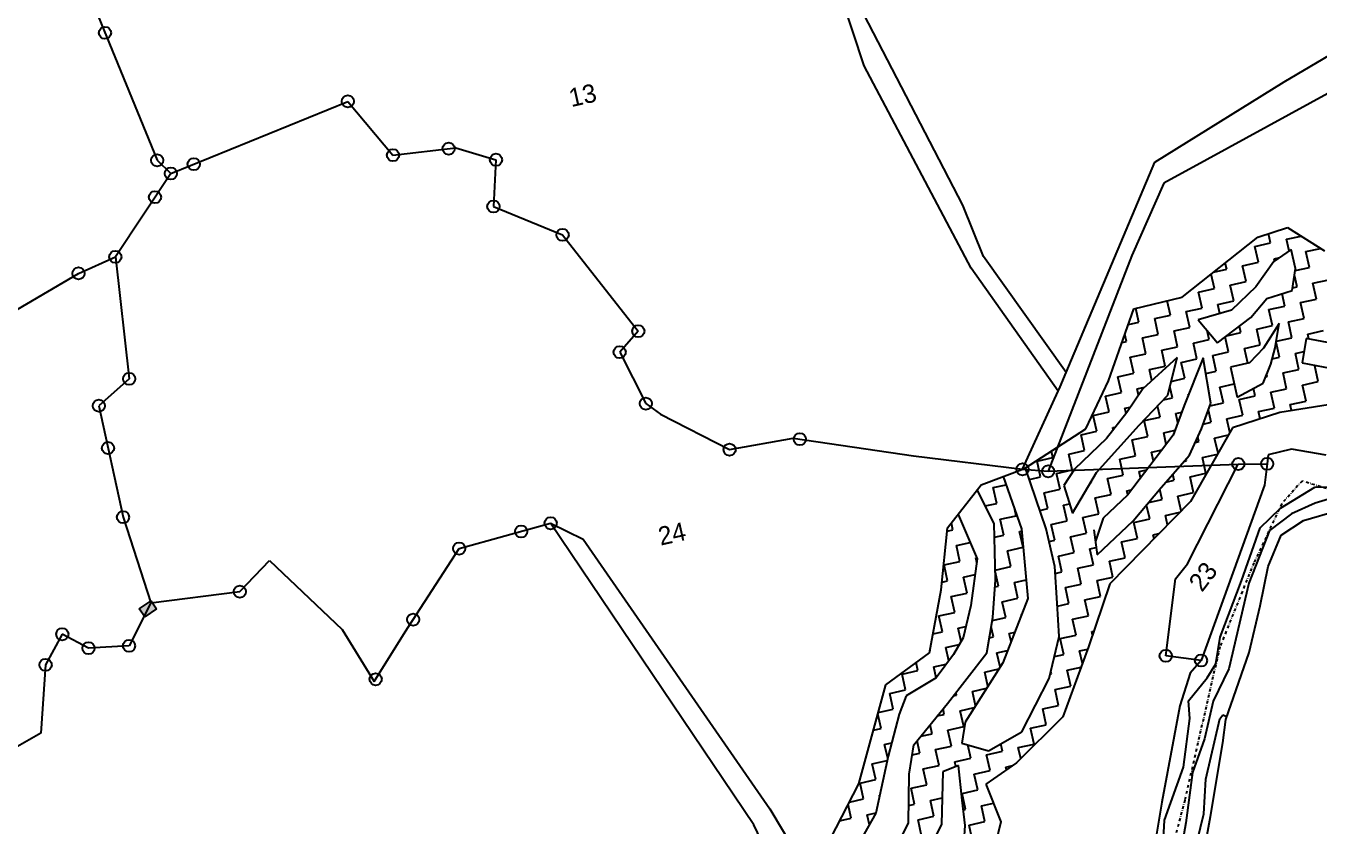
# Model space of a CAD drawing. Header units: metres. Extents: x 308144 to 311379, y 1932438 to 1934417.
# Drawn here: x 308990 to 309641, y 1933510 to 1933913 of the extents above; entities that cross this region are included whole.
import ezdxf

# ---------------------------------------------------------------- set-up
doc = ezdxf.new("R2010")
doc.units = ezdxf.units.M
doc.header["$LTSCALE"] = 0.3
doc.linetypes.add('DASHDOT', pattern=[1, 0.5, -0.25, 0, -0.25])
doc.layers.get('0').update_dxf_attribs({"linetype": 'CONTINUOUS'})
for name, color, linetype in [('LINE_WATER', 4, 'CONTINUOUS'), ('POLY_HATCH', 12, 'CONTINUOUS'), ('POLY_PARCEL', 6, 'CONTINUOUS'), ('POLY_ROAD', 30, 'CONTINUOUS'), ('POLY_WATER', 4, 'CONTINUOUS'), ('TEXT_PARCEL', 7, 'CONTINUOUS'), ('V_BOUND_STREAM_LINE', 7, 'DASHDOT')]:
    doc.layers.add(name, color=color, linetype=linetype)
doc.styles.get("Standard").update_dxf_attribs({"font": ''})
doc.styles.get('Standard').set_extended_font_data('Kruti Dev 050')

msp = doc.modelspace()

# ---------------------------------------------------------------- hatches: boundary and pattern name
msp.add_hatch(color=256).paths.add_polyline_path([(309056.18, 1933619.13), (309053.4, 1933623.23), (309047.48, 1933619.21), (309050.26, 1933615.12)])

# ---------------------------------------------------------------- linework, layer by layer
for p, q in [((309047.48, 1933619.21), (309053.4, 1933623.23)), ((309050.26, 1933615.12), (309047.48, 1933619.21)), ((309056.18, 1933619.13), (309050.26, 1933615.12)), ((309053.4, 1933623.23), (309056.18, 1933619.13))]:
    msp.add_line(p, q)
for centre in [(309030.24, 1933909.11), (309152.38, 1933874.6), (309203.16, 1933850.79), (309056.49, 1933844.92), (309074.89, 1933843.02), (309175.14, 1933847.52), (309226.96, 1933845.21), (309063.34, 1933838.31), (309055.4, 1933826.37), (309225.66, 1933821.68), (309260.47, 1933807.43), (309035.45, 1933796.35), (309016.88, 1933788.01), (309298.56, 1933758.95), (309289.2, 1933748.32), (309042.37, 1933734.97), (309027.12, 1933721.41), (309302.35, 1933722.46), (309031.75, 1933700.12), (309379.81, 1933704.58), (309344.51, 1933699.32), (309491.82, 1933689.4), (309504.81, 1933688.4), (309600.45, 1933692.05), (309614.93, 1933692.16), (309039.32, 1933665.28), (309254.46, 1933662.25), (309239.61, 1933658.13), (309208.44, 1933649.5), (309098.09, 1933627.83), (309185.33, 1933613.75), (309008.75, 1933606.38), (309021.91, 1933599.42), (309042.34, 1933600.53), (309000.36, 1933591.01), (309563.93, 1933595.54), (309581.7, 1933593.21), (309166.42, 1933583.72)]:
    msp.add_circle(centre, 3.06)
at = {"layer": 'LINE_WATER'}
for p, q in [((309621.64, 1933669.91), (309639, 1933680.45)), ((309639, 1933680.45), (309653.3, 1933680.7)), ((309639.05, 1933672.3), (309627.27, 1933666.95)), ((309647.5, 1933674.85), (309639.05, 1933672.3)), ((309611.43, 1933660.01), (309621.64, 1933669.91)), ((309627.27, 1933666.95), (309616.14, 1933658.67)), ((309602.04, 1933633.21), (309611.43, 1933660.01)), ((309616.14, 1933658.67), (309605.73, 1933632.09)), ((309591.39, 1933604.96), (309602.04, 1933633.21)), ((309605.73, 1933632.09), (309595.72, 1933588.97)), ((309589.12, 1933591.48), (309591.39, 1933604.96)), ((309584.7, 1933584.53), (309589.12, 1933591.48)), ((309595.72, 1933588.97), (309587.83, 1933572.78)), ((309575.41, 1933572.91), (309584.7, 1933584.53)), ((309576.12, 1933563.94), (309575.41, 1933572.91)), ((309587.83, 1933572.78), (309583.35, 1933553.82)), ((309572.93, 1933539.49), (309576.12, 1933563.94)), ((309584.09, 1933533.46), (309591.19, 1933563.81)), ((309591.19, 1933563.81), (309592.63, 1933565.85)), ((309592.63, 1933565.85), (309594.59, 1933564.93)), ((309583.35, 1933553.82), (309577.41, 1933536.75)), ((309563.38, 1933512.79), (309572.93, 1933539.49)), ((309577.41, 1933536.75), (309574.05, 1933511.45)), ((309583.14, 1933516), (309584.09, 1933533.46)), ((309579.78, 1933502.26), (309583.14, 1933516)), ((309562.75, 1933503.66), (309563.38, 1933512.79)), ((309574.05, 1933511.45), (309571.59, 1933497.2))]:
    msp.add_line(p, q, dxfattribs=at)
at = {"layer": 'POLY_HATCH'}
for p, q in [((309610.33, 1933806.32), (309625.2, 1933811.1)), ((309625.2, 1933811.1), (309643.78, 1933799.33)), ((309572.16, 1933776.06), (309610.33, 1933806.32)), ((309618.28, 1933793.91), (309609.24, 1933781.19)), ((309627.01, 1933800.02), (309618.28, 1933793.91)), ((309629.17, 1933790.41), (309627.01, 1933800.02)), ((309627.48, 1933779.34), (309629.17, 1933790.41)), ((309609.24, 1933781.19), (309596.98, 1933769.54)), ((309547.88, 1933770.15), (309572.16, 1933776.06)), ((309606.74, 1933765.78), (309614.72, 1933775.29)), ((309614.72, 1933775.29), (309627.48, 1933779.34)), ((309535.19, 1933734), (309547.88, 1933770.15)), ((309596.98, 1933769.54), (309580.25, 1933764.61)), ((309580.25, 1933764.61), (309589.96, 1933753.12)), ((309589.96, 1933753.12), (309606.74, 1933765.78)), ((309621.04, 1933762.79), (309613.19, 1933750.43)), ((309619.06, 1933750.57), (309621.04, 1933762.79)), ((309634.52, 1933755.21), (309632.54, 1933742.98)), ((309656.05, 1933751.19), (309634.52, 1933755.21)), ((309613.19, 1933750.43), (309606.03, 1933742.94)), ((309616.76, 1933742.4), (309619.06, 1933750.57)), ((309569.65, 1933745.6), (309552.37, 1933729.85)), ((309564.95, 1933726.73), (309569.65, 1933745.6)), ((309582.73, 1933745.56), (309573.27, 1933721.46)), ((309586.67, 1933722.67), (309582.73, 1933745.56)), ((309606.03, 1933742.94), (309596.49, 1933740.8)), ((309613.03, 1933732.72), (309616.76, 1933742.4)), ((309632.54, 1933742.98), (309646.71, 1933740.26)), ((309596.49, 1933740.8), (309599.88, 1933725.66)), ((309523.71, 1933709.72), (309535.19, 1933734)), ((309552.37, 1933729.85), (309544.33, 1933717.95)), ((309599.88, 1933725.66), (309613.03, 1933732.72)), ((309550.5, 1933711.61), (309564.95, 1933726.73)), ((309581.84, 1933709.71), (309586.67, 1933722.67)), ((309657.33, 1933723.69), (309621.38, 1933718.06)), ((309544.33, 1933717.95), (309534.16, 1933704.98)), ((309573.27, 1933721.46), (309567.69, 1933706.54)), ((309621.38, 1933718.06), (309597.51, 1933710.31)), ((309492.9, 1933689.79), (309523.71, 1933709.72)), ((309529.08, 1933687.8), (309550.5, 1933711.61)), ((309575.88, 1933696.49), (309581.84, 1933709.71)), ((309597.51, 1933710.31), (309576.33, 1933673.23)), ((309534.16, 1933704.98), (309518.01, 1933689.48)), ((309567.69, 1933706.54), (309544.7, 1933676.45)), ((309561.68, 1933680.25), (309575.88, 1933696.49)), ((309503.83, 1933659.45), (309493.32, 1933690.06)), ((309471.07, 1933681.53), (309492.9, 1933689.79)), ((309482.21, 1933685.74), (309491.31, 1933659.49)), ((309518.01, 1933689.48), (309512.73, 1933681.18)), ((309517.03, 1933667.28), (309529.08, 1933687.8)), ((309454.17, 1933659.89), (309471.07, 1933681.53)), ((309477.64, 1933662.11), (309469.09, 1933679)), ((309512.73, 1933681.18), (309517.03, 1933667.28)), ((309547.61, 1933663.43), (309561.68, 1933680.25)), ((309544.7, 1933676.45), (309532.45, 1933664.79)), ((309576.33, 1933673.23), (309535.83, 1933631.83)), ((309459.47, 1933666.68), (309469.12, 1933644.29)), ((309532.45, 1933664.79), (309528.56, 1933653.17)), ((309450.99, 1933628.77), (309454.17, 1933659.89)), ((309477.96, 1933647.97), (309477.64, 1933662.11)), ((309491.31, 1933659.49), (309494.61, 1933624.41)), ((309508.07, 1933640.5), (309503.83, 1933659.45)), ((309527.8, 1933659), (309529.45, 1933646.3)), ((309529.45, 1933646.3), (309547.61, 1933663.43)), ((309469.12, 1933644.29), (309465.84, 1933620.82)), ((309478.28, 1933633.83), (309477.96, 1933647.97)), ((309509.36, 1933622.03), (309508.07, 1933640.5)), ((309476.87, 1933614.76), (309478.28, 1933633.83)), ((309535.83, 1933631.83), (309525.08, 1933599.99)), ((309445.04, 1933597.04), (309450.99, 1933628.77)), ((309465.84, 1933620.82), (309462.07, 1933604.62)), ((309494.61, 1933624.41), (309481.95, 1933592.02)), ((309510.29, 1933605.18), (309509.36, 1933622.03)), ((309474, 1933597.06), (309476.87, 1933614.76)), ((309462.07, 1933604.62), (309457.15, 1933596.13)), ((309505.32, 1933584.18), (309510.29, 1933605.18)), ((309525.08, 1933599.99), (309512.18, 1933564.76)), ((309423.02, 1933581.01), (309445.04, 1933597.04)), ((309457.15, 1933596.13), (309448.37, 1933584.51)), ((309454.11, 1933571.58), (309474, 1933597.06)), ((309481.95, 1933592.02), (309463.03, 1933562.21)), ((309409.53, 1933531.17), (309423.02, 1933581.01)), ((309448.37, 1933584.51), (309433.34, 1933575.46)), ((309491.45, 1933557.2), (309505.32, 1933584.18)), ((309433.34, 1933575.46), (309429.74, 1933566.12)), ((309437.16, 1933550.73), (309454.11, 1933571.58)), ((309429.74, 1933566.12), (309424.23, 1933544.99)), ((309463.03, 1933562.21), (309461.42, 1933551.61)), ((309512.18, 1933564.76), (309488.84, 1933541.68)), ((309474.79, 1933547.78), (309491.45, 1933557.2)), ((309434.77, 1933535.99), (309437.16, 1933550.73)), ((309461.42, 1933551.61), (309474.79, 1933547.78)), ((309424.23, 1933544.99), (309418.13, 1933516.34)), ((309459.61, 1933540.28), (309451.74, 1933537.2)), ((309461.52, 1933522.94), (309459.61, 1933540.28)), ((309488.84, 1933541.68), (309473.36, 1933530.98)), ((309434.57, 1933511.5), (309434.77, 1933535.99)), ((309451.74, 1933537.2), (309451.08, 1933510.73)), ((309392.34, 1933497.89), (309409.53, 1933531.17)), ((309473.36, 1933530.98), (309481, 1933511.94)), ((309463.07, 1933510.12), (309461.52, 1933522.94)), ((309418.13, 1933516.34), (309409.96, 1933502.01)), ((309425.92, 1933494.21), (309434.57, 1933511.5)), ((309451.08, 1933510.73), (309442.05, 1933492.26)), ((309461.43, 1933488.04), (309463.07, 1933510.12)), ((309481, 1933511.94), (309469.65, 1933465.48))]:
    msp.add_line(p, q, dxfattribs=at)
at = {"layer": 'POLY_HATCH', "linetype": 'Continuous'}
for p, q in [((309616.7, 1933803.36), (309615.66, 1933808.03)), ((309608.74, 1933801.58), (309616.7, 1933803.36)), ((309610.52, 1933793.63), (309608.74, 1933801.58)), ((309624.66, 1933805.15), (309632.01, 1933806.79)), ((309625.97, 1933799.29), (309624.66, 1933805.15)), ((309634.4, 1933798.97), (309641.76, 1933800.61)), ((309618.48, 1933795.41), (309621.32, 1933796.04)), ((309618.74, 1933794.24), (309618.48, 1933795.41)), ((309636.18, 1933791.01), (309634.4, 1933798.97)), ((309588.43, 1933780.32), (309586.79, 1933787.66)), ((309587.94, 1933788.57), (309594.61, 1933790.06)), ((309594.61, 1933790.06), (309593.89, 1933793.29)), ((309602.57, 1933791.84), (309610.52, 1933793.63)), ((309604.35, 1933783.89), (309602.57, 1933791.84)), ((309629.01, 1933789.41), (309636.18, 1933791.01)), ((309596.39, 1933782.11), (309604.35, 1933783.89)), ((309598.17, 1933774.15), (309596.39, 1933782.11)), ((309612.31, 1933785.67), (309612.44, 1933785.7)), ((309612.33, 1933785.55), (309612.31, 1933785.67)), ((309627.7, 1933780.76), (309630, 1933781.27)), ((309630, 1933781.27), (309628.68, 1933787.19)), ((309637.96, 1933783.05), (309645.92, 1933784.83)), ((309639.74, 1933775.09), (309637.96, 1933783.05)), ((309580.47, 1933778.54), (309588.43, 1933780.32)), ((309582.25, 1933770.58), (309580.47, 1933778.54)), ((309623.83, 1933771.53), (309622.44, 1933777.74)), ((309631.78, 1933773.31), (309639.74, 1933775.09)), ((309550.42, 1933763.46), (309548.87, 1933770.39)), ((309566.34, 1933767.02), (309564.72, 1933774.25)), ((309574.29, 1933768.8), (309582.25, 1933770.58)), ((309576.08, 1933760.85), (309574.29, 1933768.8)), ((309590.21, 1933772.37), (309598.17, 1933774.15)), ((309591.22, 1933767.84), (309590.21, 1933772.37)), ((309615.87, 1933769.75), (309623.83, 1933771.53)), ((309617.65, 1933761.79), (309615.87, 1933769.75)), ((309633.57, 1933765.35), (309631.78, 1933773.31)), ((309545.11, 1933762.27), (309550.42, 1933763.46)), ((309558.38, 1933765.24), (309566.34, 1933767.02)), ((309560.16, 1933757.28), (309558.38, 1933765.24)), ((309601.73, 1933758.23), (309601.01, 1933761.46)), ((309609.69, 1933760.01), (309617.65, 1933761.79)), ((309625.61, 1933763.57), (309633.57, 1933765.35)), ((309627.39, 1933755.61), (309625.61, 1933763.57)), ((309544.24, 1933753.72), (309543.41, 1933757.43)), ((309552.2, 1933755.5), (309560.16, 1933757.28)), ((309553.98, 1933747.54), (309552.2, 1933755.5)), ((309568.12, 1933759.06), (309576.08, 1933760.85)), ((309569.9, 1933751.11), (309568.12, 1933759.06)), ((309585.82, 1933754.67), (309584.79, 1933759.23)), ((309595.55, 1933748.49), (309593.86, 1933756.06)), ((309594.63, 1933756.64), (309601.73, 1933758.23)), ((309611.47, 1933752.05), (309609.69, 1933760.01)), ((309619.59, 1933753.87), (309627.39, 1933755.61)), ((309635.35, 1933757.4), (309643.3, 1933759.18)), ((309635.89, 1933754.95), (309635.35, 1933757.4)), ((309541.93, 1933753.2), (309544.24, 1933753.72)), ((309561.94, 1933749.33), (309569.9, 1933751.11)), ((309563.72, 1933741.37), (309561.94, 1933749.33)), ((309577.86, 1933752.89), (309585.82, 1933754.67)), ((309579.64, 1933744.93), (309577.86, 1933752.89)), ((309587.6, 1933746.71), (309595.55, 1933748.49)), ((309603.51, 1933750.27), (309611.47, 1933752.05)), ((309605.2, 1933742.75), (309603.51, 1933750.27)), ((309621.21, 1933745.88), (309619.52, 1933753.43)), ((309629.17, 1933747.66), (309633.46, 1933748.62)), ((309546.02, 1933745.76), (309553.98, 1933747.54)), ((309547.8, 1933737.81), (309546.02, 1933745.76)), ((309571.68, 1933743.15), (309579.64, 1933744.93)), ((309573.46, 1933735.19), (309571.68, 1933743.15)), ((309589.38, 1933738.75), (309587.6, 1933746.71)), ((309617.5, 1933745.05), (309621.21, 1933745.88)), ((309630.95, 1933739.7), (309629.17, 1933747.66)), ((309539.85, 1933736.02), (309547.8, 1933737.81)), ((309541.63, 1933728.07), (309539.85, 1933736.02)), ((309555.76, 1933739.59), (309563.72, 1933741.37)), ((309557, 1933734.07), (309555.76, 1933739.59)), ((309584.11, 1933737.57), (309589.38, 1933738.75)), ((309614.28, 1933735.97), (309615.03, 1933736.14)), ((309615.03, 1933736.14), (309614.78, 1933737.26)), ((309622.99, 1933737.92), (309630.95, 1933739.7)), ((309624.77, 1933729.96), (309622.99, 1933737.92)), ((309638.91, 1933741.48), (309639.58, 1933741.63)), ((309640.69, 1933733.52), (309638.91, 1933741.48)), ((309549.59, 1933729.85), (309553.27, 1933730.67)), ((309550.28, 1933726.76), (309549.59, 1933729.85)), ((309567.28, 1933725.45), (309566.03, 1933731.05)), ((309566.68, 1933733.67), (309573.46, 1933735.19)), ((309591.16, 1933730.79), (309598.36, 1933732.41)), ((309592.94, 1933722.83), (309591.16, 1933730.79)), ((309608.86, 1933726.4), (309608.04, 1933730.04)), ((309616.81, 1933728.18), (309624.77, 1933729.96)), ((309632.73, 1933731.74), (309640.69, 1933733.52)), ((309634.51, 1933723.78), (309632.73, 1933731.74)), ((309533.67, 1933726.28), (309541.63, 1933728.07)), ((309535.45, 1933718.33), (309533.67, 1933726.28)), ((309562.77, 1933724.44), (309567.28, 1933725.45)), ((309575.24, 1933727.23), (309575.56, 1933727.3)), ((309575.35, 1933726.76), (309575.24, 1933727.23)), ((309586.16, 1933721.32), (309592.94, 1933722.83)), ((309600.9, 1933724.62), (309608.86, 1933726.4)), ((309602.68, 1933716.66), (309600.9, 1933724.62)), ((309618.6, 1933720.22), (309616.81, 1933728.18)), ((309626.55, 1933722), (309634.51, 1933723.78)), ((309527.49, 1933716.55), (309535.45, 1933718.33)), ((309529.27, 1933708.59), (309527.49, 1933716.55)), ((309543.41, 1933720.11), (309546.21, 1933720.73)), ((309543.99, 1933717.52), (309543.41, 1933720.11)), ((309561.11, 1933715.71), (309559.84, 1933721.37)), ((309569.06, 1933717.49), (309572.03, 1933718.16)), ((309570.08, 1933712.94), (309569.06, 1933717.49)), ((309586.76, 1933713.1), (309585.39, 1933719.24)), ((309594.72, 1933714.88), (309602.68, 1933716.66)), ((309610.64, 1933718.44), (309618.6, 1933720.22)), ((309611.44, 1933714.83), (309610.64, 1933718.44)), ((309627.23, 1933718.98), (309626.55, 1933722)), ((309537.23, 1933710.37), (309538.63, 1933710.68)), ((309537.49, 1933709.23), (309537.23, 1933710.37)), ((309553.15, 1933713.93), (309561.11, 1933715.71)), ((309554.93, 1933705.97), (309553.15, 1933713.93)), ((309582.77, 1933712.2), (309586.76, 1933713.1)), ((309596.24, 1933708.08), (309594.72, 1933714.88)), ((309521.31, 1933706.81), (309529.27, 1933708.59)), ((309523.1, 1933698.85), (309521.31, 1933706.81)), ((309546.97, 1933704.19), (309554.93, 1933705.97)), ((309548.75, 1933696.23), (309546.97, 1933704.19)), ((309562.89, 1933707.75), (309568.62, 1933709.04)), ((309564.18, 1933701.96), (309562.89, 1933707.75)), ((309578.79, 1933702.96), (309580.58, 1933703.36)), ((309580.58, 1933703.36), (309580.05, 1933705.74)), ((309588.54, 1933705.14), (309595.44, 1933706.68)), ((309590.24, 1933697.57), (309588.54, 1933705.14)), ((309507.18, 1933695.29), (309506.45, 1933698.55)), ((309515.14, 1933697.07), (309523.1, 1933698.85)), ((309516.92, 1933689.11), (309515.14, 1933697.07)), ((309556.71, 1933698.01), (309562.09, 1933699.22)), ((309557.72, 1933693.49), (309556.71, 1933698.01)), ((309582.37, 1933695.4), (309589.96, 1933697.1)), ((309499.22, 1933693.5), (309507.18, 1933695.29)), ((309501, 1933685.55), (309499.22, 1933693.5)), ((309540.79, 1933694.45), (309548.75, 1933696.23)), ((309542.57, 1933686.49), (309540.79, 1933694.45)), ((309573.11, 1933693.33), (309574.41, 1933693.62)), ((309574.41, 1933693.62), (309574.19, 1933694.57)), ((309584.15, 1933687.44), (309582.37, 1933695.4)), ((309495.31, 1933684.27), (309501, 1933685.55)), ((309508.96, 1933687.33), (309516.92, 1933689.11)), ((309510.74, 1933679.37), (309508.96, 1933687.33)), ((309526.66, 1933682.93), (309526.54, 1933683.47)), ((309534.62, 1933684.71), (309542.57, 1933686.49)), ((309536.4, 1933676.75), (309534.62, 1933684.71)), ((309550.53, 1933688.27), (309554.39, 1933689.14)), ((309551.26, 1933685.03), (309550.53, 1933688.27)), ((309564.04, 1933682.94), (309568.23, 1933683.88)), ((309568.23, 1933683.88), (309567.54, 1933686.95)), ((309576.19, 1933685.66), (309584.15, 1933687.44)), ((309577.97, 1933677.7), (309576.19, 1933685.66)), ((309477.13, 1933680.2), (309483.62, 1933681.66)), ((309478.91, 1933672.25), (309477.13, 1933680.2)), ((309502.78, 1933677.59), (309510.74, 1933679.37)), ((309504.56, 1933669.63), (309502.78, 1933677.59)), ((309526.15, 1933682.82), (309526.66, 1933682.93)), ((309544.35, 1933678.53), (309546.7, 1933679.06)), ((309544.79, 1933676.57), (309544.35, 1933678.53)), ((309562.05, 1933674.14), (309560.9, 1933679.31)), ((309570.01, 1933675.92), (309577.97, 1933677.7)), ((309473.16, 1933670.96), (309478.91, 1933672.25)), ((309512.52, 1933671.41), (309515.55, 1933672.09)), ((309514.3, 1933663.45), (309512.52, 1933671.41)), ((309528.44, 1933674.97), (309536.4, 1933676.75)), ((309530.22, 1933667.01), (309528.44, 1933674.97)), ((309555.87, 1933664.4), (309554.3, 1933671.43)), ((309555.31, 1933672.63), (309562.05, 1933674.14)), ((309571.68, 1933668.47), (309570.01, 1933675.92)), ((309480.69, 1933664.29), (309488.65, 1933666.07)), ((309482.47, 1933656.33), (309480.69, 1933664.29)), ((309488.65, 1933666.07), (309487.95, 1933669.18)), ((309500.64, 1933668.75), (309504.56, 1933669.63)), ((309522.26, 1933665.23), (309530.22, 1933667.01)), ((309524.04, 1933657.28), (309522.26, 1933665.23)), ((309547.92, 1933662.62), (309555.87, 1933664.4)), ((309563.83, 1933666.18), (309571, 1933667.78)), ((309564.88, 1933661.52), (309563.83, 1933666.18)), ((309454.01, 1933658.32), (309456.81, 1933658.94)), ((309456.81, 1933658.94), (309456.06, 1933662.31)), ((309490.43, 1933658.11), (309491.42, 1933658.33)), ((309492.18, 1933650.29), (309490.43, 1933658.11)), ((309506.34, 1933661.67), (309514.3, 1933663.45)), ((309508.13, 1933653.71), (309506.34, 1933661.67)), ((309516.08, 1933655.49), (309524.04, 1933657.28)), ((309549.7, 1933654.66), (309547.92, 1933662.62)), ((309458.59, 1933650.99), (309465.56, 1933652.55)), ((309460.38, 1933643.03), (309458.59, 1933650.99)), ((309477.8, 1933655.28), (309482.47, 1933656.33)), ((309505.26, 1933653.07), (309508.13, 1933653.71)), ((309517.86, 1933647.54), (309516.08, 1933655.49)), ((309541.74, 1933652.88), (309549.7, 1933654.66)), ((309543.52, 1933644.92), (309541.74, 1933652.88)), ((309557.66, 1933656.44), (309560.53, 1933657.08)), ((309558.07, 1933654.57), (309557.66, 1933656.44)), ((309468.33, 1933644.81), (309468.85, 1933644.92)), ((309468.86, 1933642.45), (309468.33, 1933644.81)), ((309484.25, 1933648.37), (309492.19, 1933650.15)), ((309486.03, 1933640.41), (309484.25, 1933648.37)), ((309509.91, 1933645.76), (309517.86, 1933647.54)), ((309511.69, 1933637.8), (309509.91, 1933645.76)), ((309525.82, 1933649.32), (309528.97, 1933650.02)), ((309527.6, 1933641.36), (309525.82, 1933649.32)), ((309535.56, 1933643.14), (309543.52, 1933644.92)), ((309452.42, 1933641.25), (309460.38, 1933643.03)), ((309454.2, 1933633.29), (309452.42, 1933641.25)), ((309478.17, 1933638.65), (309486.03, 1933640.41)), ((309479.85, 1933630.67), (309478.19, 1933638.12)), ((309508.32, 1933637.04), (309511.69, 1933637.8)), ((309519.65, 1933639.58), (309527.6, 1933641.36)), ((309521.43, 1933631.62), (309519.65, 1933639.58)), ((309537.34, 1933635.18), (309535.56, 1933643.14)), ((309451.39, 1933632.66), (309454.2, 1933633.29)), ((309462.16, 1933635.07), (309468.01, 1933636.38)), ((309463.94, 1933627.11), (309462.16, 1933635.07)), ((309487.81, 1933632.45), (309493.73, 1933633.78)), ((309489.59, 1933624.5), (309487.81, 1933632.45)), ((309513.47, 1933629.84), (309521.43, 1933631.62)), ((309529.38, 1933633.4), (309537.34, 1933635.18)), ((309531.17, 1933625.44), (309529.38, 1933633.4)), ((309455.98, 1933625.33), (309463.94, 1933627.11)), ((309457.76, 1933617.37), (309455.98, 1933625.33)), ((309478.02, 1933630.26), (309479.85, 1933630.67)), ((309515.25, 1933621.88), (309513.47, 1933629.84)), ((309523.21, 1933623.66), (309531.17, 1933625.44)), ((309481.63, 1933622.71), (309489.59, 1933624.5)), ((309483.42, 1933614.76), (309481.63, 1933622.71)), ((309509.44, 1933620.58), (309515.25, 1933621.88)), ((309524.99, 1933615.7), (309523.21, 1933623.66)), ((309449.8, 1933615.59), (309457.76, 1933617.37)), ((309451.58, 1933607.63), (309449.8, 1933615.59)), ((309476.62, 1933613.24), (309483.42, 1933614.76)), ((309491.37, 1933616.54), (309491.55, 1933616.58)), ((309491.43, 1933616.28), (309491.37, 1933616.54)), ((309517.03, 1933613.92), (309524.99, 1933615.7)), ((309518.81, 1933605.96), (309517.03, 1933613.92)), ((309446.83, 1933606.57), (309451.58, 1933607.63)), ((309459.54, 1933609.41), (309463.39, 1933610.27)), ((309461.02, 1933602.81), (309459.54, 1933609.41)), ((309477.24, 1933605.02), (309476.11, 1933610.07)), ((309485.2, 1933606.8), (309487.97, 1933607.42)), ((309486.12, 1933602.68), (309485.2, 1933606.8)), ((309510.85, 1933604.18), (309518.81, 1933605.96)), ((309526.77, 1933607.74), (309527.77, 1933607.97)), ((309527.14, 1933606.09), (309526.77, 1933607.74)), ((309453.36, 1933599.67), (309460.07, 1933601.17)), ((309454.84, 1933593.08), (309453.36, 1933599.67)), ((309475.22, 1933604.56), (309477.24, 1933605.02)), ((309512.63, 1933596.22), (309510.85, 1933604.18)), ((309520.59, 1933598.01), (309524.69, 1933598.92)), ((309445.2, 1933597.85), (309445.4, 1933597.89)), ((309445.4, 1933597.89), (309445.3, 1933598.38)), ((309479.02, 1933597.06), (309484.39, 1933598.26)), ((309480.62, 1933589.92), (309479.02, 1933597.06)), ((309507.92, 1933595.17), (309512.63, 1933596.22)), ((309522.02, 1933591.63), (309520.59, 1933598.01)), ((309431.27, 1933586.37), (309439.23, 1933588.15)), ((309433.05, 1933578.41), (309431.27, 1933586.37)), ((309439.23, 1933588.15), (309438.33, 1933592.15)), ((309447.19, 1933589.93), (309453.54, 1933591.36)), ((309448.39, 1933584.53), (309447.19, 1933589.93)), ((309472.84, 1933587.32), (309479.98, 1933588.92)), ((309474.44, 1933580.18), (309472.84, 1933587.32)), ((309505.84, 1933586.35), (309506.46, 1933586.48)), ((309506.46, 1933586.48), (309506.17, 1933587.76)), ((309514.41, 1933588.27), (309521.35, 1933589.82)), ((309516.2, 1933580.31), (309514.41, 1933588.27)), ((309441.01, 1933580.2), (309441.33, 1933580.27)), ((309441.03, 1933580.09), (309441.01, 1933580.2)), ((309508.24, 1933578.53), (309516.2, 1933580.31)), ((309425.09, 1933576.63), (309433.05, 1933578.41)), ((309426.87, 1933568.68), (309425.09, 1933576.63)), ((309457.13, 1933575.45), (309458.71, 1933575.8)), ((309458.71, 1933575.8), (309458.42, 1933577.1)), ((309466.66, 1933577.58), (309473.8, 1933579.18)), ((309468.26, 1933570.45), (309466.66, 1933577.58)), ((309510.02, 1933570.57), (309508.24, 1933578.53)), ((309420.7, 1933558.94), (309419.04, 1933566.32)), ((309419.22, 1933566.96), (309426.87, 1933568.68)), ((309452.53, 1933566.06), (309451.9, 1933568.86)), ((309460.49, 1933567.84), (309467.62, 1933569.44)), ((309462.27, 1933559.88), (309460.49, 1933567.84)), ((309502.06, 1933568.79), (309510.02, 1933570.57)), ((309503.84, 1933560.83), (309502.06, 1933568.79)), ((309446.35, 1933556.32), (309445.35, 1933560.8)), ((309448.98, 1933565.26), (309452.53, 1933566.06)), ((309454.31, 1933558.1), (309462.27, 1933559.88)), ((309495.88, 1933559.05), (309503.84, 1933560.83)), ((309416.81, 1933558.07), (309420.7, 1933558.94)), ((309440.67, 1933555.05), (309446.35, 1933556.32)), ((309456.09, 1933550.14), (309454.31, 1933558.1)), ((309497.66, 1933551.09), (309495.88, 1933559.05)), ((309414.4, 1933549.17), (309414.52, 1933549.2)), ((309414.52, 1933549.2), (309414.47, 1933549.42)), ((309422.48, 1933550.98), (309425.99, 1933551.76)), ((309424.03, 1933544.05), (309422.48, 1933550.98)), ((309440.17, 1933546.58), (309438.8, 1933552.74)), ((309448.13, 1933548.36), (309456.09, 1933550.14)), ((309449.91, 1933540.4), (309448.13, 1933548.36)), ((309465.83, 1933543.97), (309464.3, 1933550.79)), ((309473.79, 1933545.75), (309481.75, 1933547.53)), ((309481.75, 1933547.53), (309480.92, 1933551.24)), ((309489.71, 1933549.31), (309497.66, 1933551.09)), ((309490.95, 1933543.77), (309489.71, 1933549.31)), ((309416.3, 1933541.24), (309423.78, 1933542.91)), ((309418.08, 1933533.28), (309416.3, 1933541.24)), ((309436.35, 1933545.73), (309440.17, 1933546.58)), ((309441.96, 1933538.62), (309449.91, 1933540.4)), ((309457.87, 1933542.18), (309465.83, 1933543.97)), ((309458.4, 1933539.81), (309457.87, 1933542.18)), ((309475.57, 1933537.79), (309473.79, 1933545.75)), ((309483.53, 1933539.57), (309486.86, 1933540.31)), ((309443.74, 1933530.66), (309441.96, 1933538.62)), ((309467.61, 1933536.01), (309475.57, 1933537.79)), ((309469.39, 1933528.05), (309467.61, 1933536.01)), ((309483.83, 1933538.22), (309483.53, 1933539.57)), ((309410.12, 1933531.5), (309418.08, 1933533.28)), ((309411.9, 1933523.54), (309410.12, 1933531.5)), ((309435.78, 1933528.88), (309443.74, 1933530.66)), ((309437.56, 1933520.93), (309435.78, 1933528.88)), ((309461.43, 1933526.27), (309469.39, 1933528.05)), ((309405.73, 1933513.8), (309404.16, 1933520.78)), ((309404.76, 1933521.94), (309411.9, 1933523.54)), ((309419.86, 1933525.32), (309420.05, 1933525.36)), ((309419.95, 1933524.92), (309419.86, 1933525.32)), ((309434.64, 1933520.27), (309437.56, 1933520.93)), ((309445.52, 1933522.71), (309451.41, 1933524.03)), ((309447.3, 1933514.75), (309445.52, 1933522.71)), ((309463.21, 1933518.31), (309461.43, 1933526.27)), ((309471.17, 1933520.09), (309477.19, 1933521.44)), ((309413.68, 1933515.58), (309418.18, 1933516.59)), ((309414.81, 1933510.53), (309413.68, 1933515.58)), ((309439.34, 1933512.97), (309447.3, 1933514.75)), ((309462.11, 1933518.06), (309463.21, 1933518.31)), ((309472.95, 1933512.13), (309471.17, 1933520.09)), ((309399.88, 1933512.49), (309400.45, 1933512.62)), ((309400.45, 1933512.62), (309405.73, 1933513.8)), ((309441.12, 1933505.01), (309439.34, 1933512.97)), ((309465, 1933510.35), (309472.95, 1933512.13)), ((309466.78, 1933502.39), (309465, 1933510.35))]:
    msp.add_line(p, q, dxfattribs=at)
at = {"layer": 'POLY_PARCEL'}
for p, q in [((309025.31, 1933921.16), (309056.49, 1933844.92)), ((309063.34, 1933838.31), (309152.38, 1933874.6)), ((309152.38, 1933874.6), (309175.14, 1933847.52)), ((309175.14, 1933847.52), (309206.73, 1933851.21)), ((309206.73, 1933851.21), (309226.96, 1933845.21)), ((309056.49, 1933844.92), (309063.34, 1933838.31)), ((309226.96, 1933845.21), (309225.66, 1933821.68)), ((309063.34, 1933838.31), (309035.45, 1933796.35)), ((309225.66, 1933821.68), (309260.47, 1933807.43)), ((309260.47, 1933807.43), (309298.56, 1933758.95)), ((309016.88, 1933788.01), (309035.45, 1933796.35)), ((309035.45, 1933796.35), (309042.37, 1933734.97)), ((308877.95, 1933706.42), (309016.88, 1933788.01)), ((309298.56, 1933758.95), (309289.2, 1933748.32)), ((309289.2, 1933748.32), (309302.35, 1933722.46)), ((309042.37, 1933734.97), (309027.12, 1933721.41)), ((309302.35, 1933722.46), (309309.7, 1933717.16)), ((309027.12, 1933721.41), (309039.32, 1933665.28)), ((309309.7, 1933717.16), (309344.51, 1933699.32)), ((309344.51, 1933699.32), (309376.43, 1933705.08)), ((309376.43, 1933705.08), (309437.07, 1933696.21)), ((309437.07, 1933696.21), (309491.82, 1933689.4)), ((309504.81, 1933688.4), (309600.45, 1933692.05)), ((309574.84, 1933641.87), (309600.45, 1933692.05)), ((309600.45, 1933692.05), (309614.93, 1933692.16)), ((309491.82, 1933689.4), (309504.81, 1933688.4)), ((309039.32, 1933665.28), (309053.38, 1933622.22)), ((309208.44, 1933649.5), (309254.46, 1933662.25)), ((309181.34, 1933607.58), (309208.44, 1933649.5)), ((309098.09, 1933627.83), (309113.02, 1933643.56)), ((309113.02, 1933643.56), (309149.63, 1933608.83)), ((309568.76, 1933634.36), (309574.84, 1933641.87)), ((309563.93, 1933595.54), (309568.76, 1933634.36)), ((309053.38, 1933622.22), (309098.09, 1933627.83)), ((309053.38, 1933622.22), (309042.34, 1933600.53)), ((309008.75, 1933606.38), (309000.36, 1933591.01)), ((309021.91, 1933599.42), (309008.75, 1933606.38)), ((309149.63, 1933608.83), (309165.73, 1933582.63)), ((309165.73, 1933582.63), (309181.34, 1933607.58)), ((309042.34, 1933600.53), (309021.91, 1933599.42)), ((309581.7, 1933593.21), (309563.93, 1933595.54)), ((309000.36, 1933591.01), (308997.88, 1933556.67)), ((308997.88, 1933556.67), (308944.43, 1933526.32))]:
    msp.add_line(p, q, dxfattribs=at)
at = {"layer": 'POLY_ROAD'}
for p, q in [((309412.26, 1933892.48), (309397.29, 1933937.87)), ((309461.82, 1933822.34), (309399.48, 1933942.67)), ((309623.56, 1933884.35), (309681.56, 1933918.93)), ((309698.9, 1933907.95), (309584.81, 1933845.32)), ((309466.02, 1933790.63), (309412.26, 1933892.48)), ((309558.43, 1933843.95), (309623.56, 1933884.35)), ((309513.82, 1933738.12), (309558.43, 1933843.95)), ((309584.81, 1933845.32), (309562.91, 1933833.36)), ((309562.91, 1933833.36), (309546.88, 1933796.99)), ((309472.16, 1933796.53), (309461.82, 1933822.34)), ((309513.82, 1933738.12), (309472.16, 1933796.53)), ((309546.88, 1933796.99), (309504.81, 1933688.4)), ((309509.78, 1933728.71), (309466.02, 1933790.63)), ((309491.82, 1933689.4), (309509.78, 1933728.71)), ((309254.46, 1933662.25), (309270.81, 1933654.24)), ((309356.63, 1933510.43), (309254.46, 1933662.25)), ((309270.81, 1933654.24), (309364.78, 1933518.45)), ((309364.78, 1933518.45), (309378.15, 1933496.09)), ((309364.38, 1933494.45), (309356.63, 1933510.43))]:
    msp.add_line(p, q, dxfattribs=at)
at = {"layer": 'POLY_WATER'}
for p, q in [((309510.8, 1933730.95), (309513.82, 1933738.12)), ((309509.78, 1933728.71), (309510.8, 1933730.95)), ((309615.48, 1933696.71), (309614.93, 1933692.16)), ((309627.22, 1933699.55), (309615.48, 1933696.71)), ((309644.61, 1933696.57), (309627.22, 1933699.55)), ((309614.93, 1933692.16), (309613.65, 1933681.45)), ((309613.65, 1933681.45), (309581.7, 1933593.21)), ((309633.32, 1933663.68), (309650.48, 1933668.69)), ((309622, 1933656.22), (309633.32, 1933663.68)), ((309615.53, 1933640.52), (309622, 1933656.22)), ((309611.42, 1933620.68), (309615.53, 1933640.52)), ((309605.94, 1933597.12), (309611.42, 1933620.68)), ((309581.7, 1933593.21), (309576.15, 1933586.76)), ((309594.09, 1933563.5), (309605.94, 1933597.12)), ((309576.15, 1933586.76), (309571.04, 1933570.29)), ((309571.04, 1933570.29), (309561.93, 1933521.83)), ((309592.62, 1933551.82), (309594.09, 1933563.5)), ((309586.4, 1933514.73), (309592.62, 1933551.82)), ((309561.93, 1933521.83), (309558.97, 1933503.76)), ((309584.13, 1933501.73), (309586.4, 1933514.73))]:
    msp.add_line(p, q, dxfattribs=at)
at = {"layer": 'V_BOUND_STREAM_LINE', "ltscale": 10}
for p, q in [((309632.5, 1933683.5), (309622.31, 1933672.12)), ((309686.33, 1933666.94), (309632.5, 1933683.5)), ((309622.31, 1933672.12), (309608.29, 1933642.37)), ((309608.29, 1933642.37), (309591.13, 1933600.02)), ((309591.13, 1933600.02), (309573.5, 1933522.84)), ((309573.5, 1933522.84), (309556.65, 1933458.41))]:
    msp.add_line(p, q, dxfattribs=at)

# ---------------------------------------------------------------- texts
at = {"layer": 'TEXT_PARCEL'}
for s, rotation, p in [('13', 12.61422, (309264.84, 1933871.67)), ('24', 12.61422, (309309.78, 1933650.96)), ('23', 52.94561, (309582.21, 1933627.18))]:
    msp.add_text(s, height=9.247, rotation=rotation, dxfattribs=at).set_placement(p)

doc.saveas('drawing.dxf')
